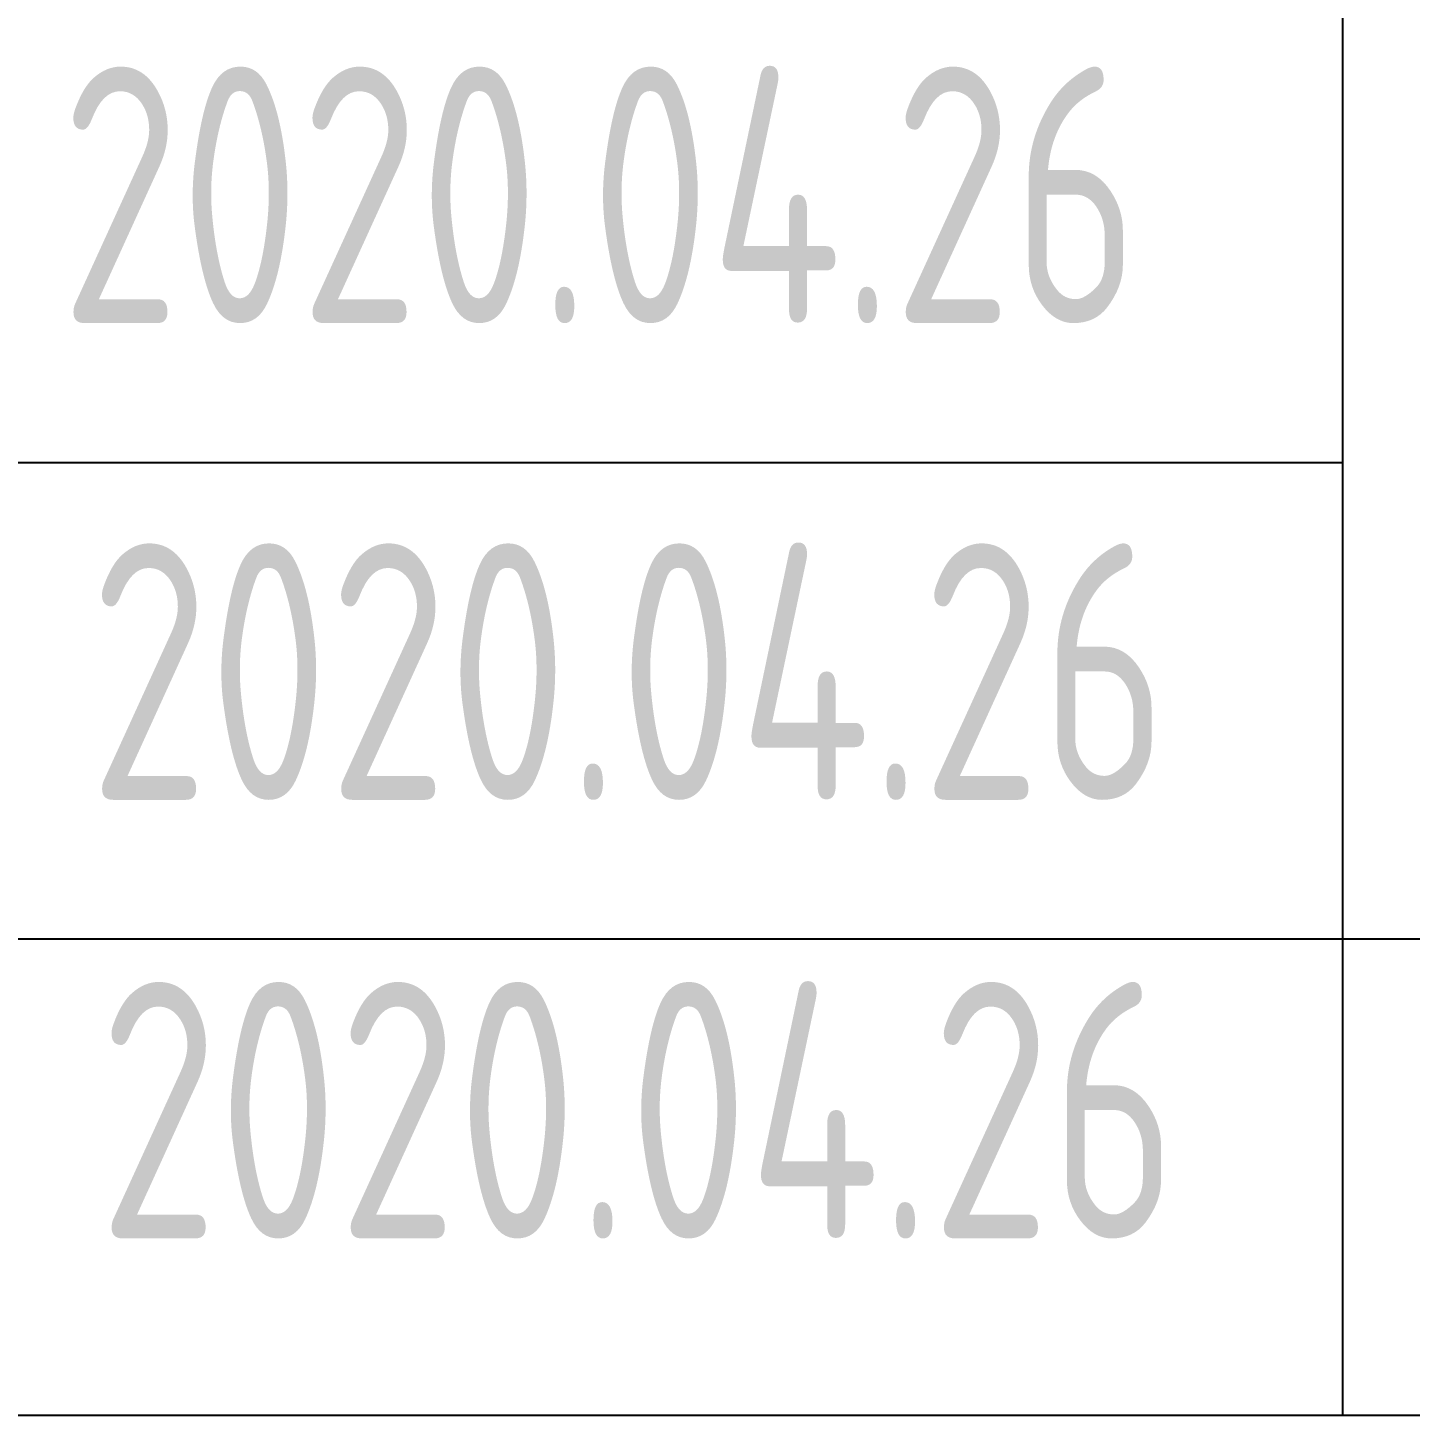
# Model space of a CAD drawing. Extents: x 6250600 to 6678662, y -692028 to -290561.
# Drawn here: x 6588143 to 6590030, y -601660 to -599767 of the extents above; entities that cross this region are included whole.
import ezdxf
from ezdxf.enums import TextEntityAlignment as Align

# ---------------------------------------------------------------- set-up
doc = ezdxf.new("R2010")
doc.units = 0
doc.header["$LTSCALE"] = 1000
doc.header["$MEASUREMENT"] = 0
doc.linetypes.add('2', pattern=[18.5, 12, -3, 0.5, -3])
doc.layers.get('0').update_dxf_attribs({"linetype": 'CONTINUOUS'})
doc.styles.add('sceie', font='sceie.shx', dxfattribs={"width": 0.7, "bigfont": 'sceic.shx'})

# ---------------------------------------------------------------- blocks, each defined once
blk = doc.blocks.new('qm')
at = {"style": 'sceie', "width": 0.8}
for p in [(-941169.6, -984626.3), (-941208.7, -985276.9), (-941182.6, -985940.5), (-941143.6, -986591.1), (-941130.5, -987189.7)]:
    blk.add_attdef('2020.04.26', text='', height=350, dxfattribs=at).set_placement(p, align=Align.MIDDLE)

msp = doc.modelspace()

# ---------------------------------------------------------------- linework, layer by layer
for p, q in [((6589937.7, -601660.1), (6589937.7, -598410.1)), ((6584437.7, -600360.1), (6589937.7, -600360.1)), ((6584437.7, -601010.1), (6602437.7, -601010.1)), ((6584437.7, -601660.1), (6602437.7, -601660.1))]:
    msp.add_line(p, q)

# ---------------------------------------------------------------- block references
at = {"color": 4, "linetype": '2'}
ref = msp.add_blockref('qm', (7530106.6, 385946.4), dxfattribs=at)
ref.add_attrib('2020.04.26', '2020.04.26', dxfattribs={"height": 350, "style": 'sceie', "width": 0.8}).set_placement((6588976.1, -601243.2), align=Align.MIDDLE)
ref.add_attrib('2020.04.26', '2020.04.26', dxfattribs={"height": 350, "style": 'sceie', "width": 0.8}).set_placement((6588963.1, -600644.7), align=Align.MIDDLE)
ref.add_attrib('2020.04.26', '2020.04.26', dxfattribs={"height": 350, "style": 'sceie', "width": 0.8}).set_placement((6588924, -599994.1), align=Align.MIDDLE)

doc.saveas('drawing.dxf')
